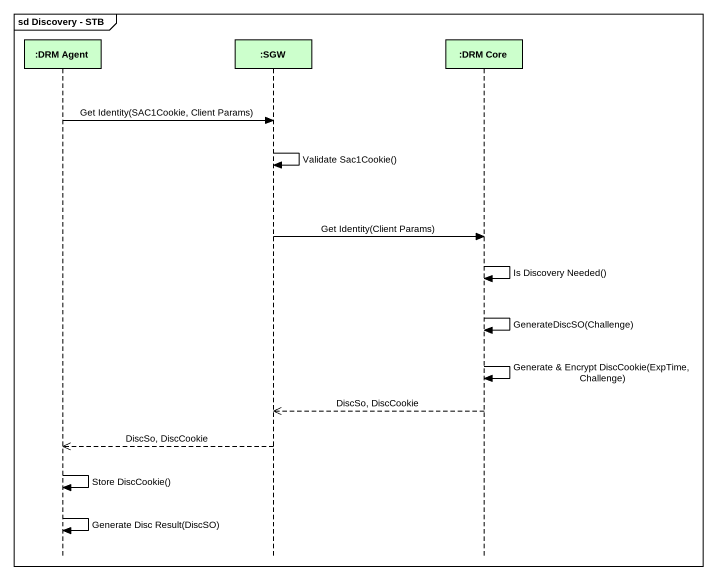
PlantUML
@startuml
mainframe sd Discovery - STB
hide footbox
participant ":DRM Agent" as DRM_Agent #CCFFCC
participant ":SGW" as SGW #CCFFCC
participant ":DRM Core" as DRM_Core #CCFFCC

DRM_Agent -> SGW : Get Identity(SAC1Cookie, Client Params)
SGW -> SGW : Validate Sac1Cookie()
SGW -> DRM_Core : Get Identity(Client Params)
DRM_Core -> DRM_Core : Is Discovery Needed()
DRM_Core -> DRM_Core : GenerateDiscSO(Challenge)
DRM_Core -> DRM_Core : Generate & Encrypt DiscCookie(ExpTime, Challenge)
DRM_Core -->> SGW : DiscSo, DiscCookie
SGW -->> DRM_Agent : DiscSo, DiscCookie
DRM_Agent -> DRM_Agent : Store DiscCookie()
DRM_Agent -> DRM_Agent : Generate Disc Result(DiscSO)
@enduml
